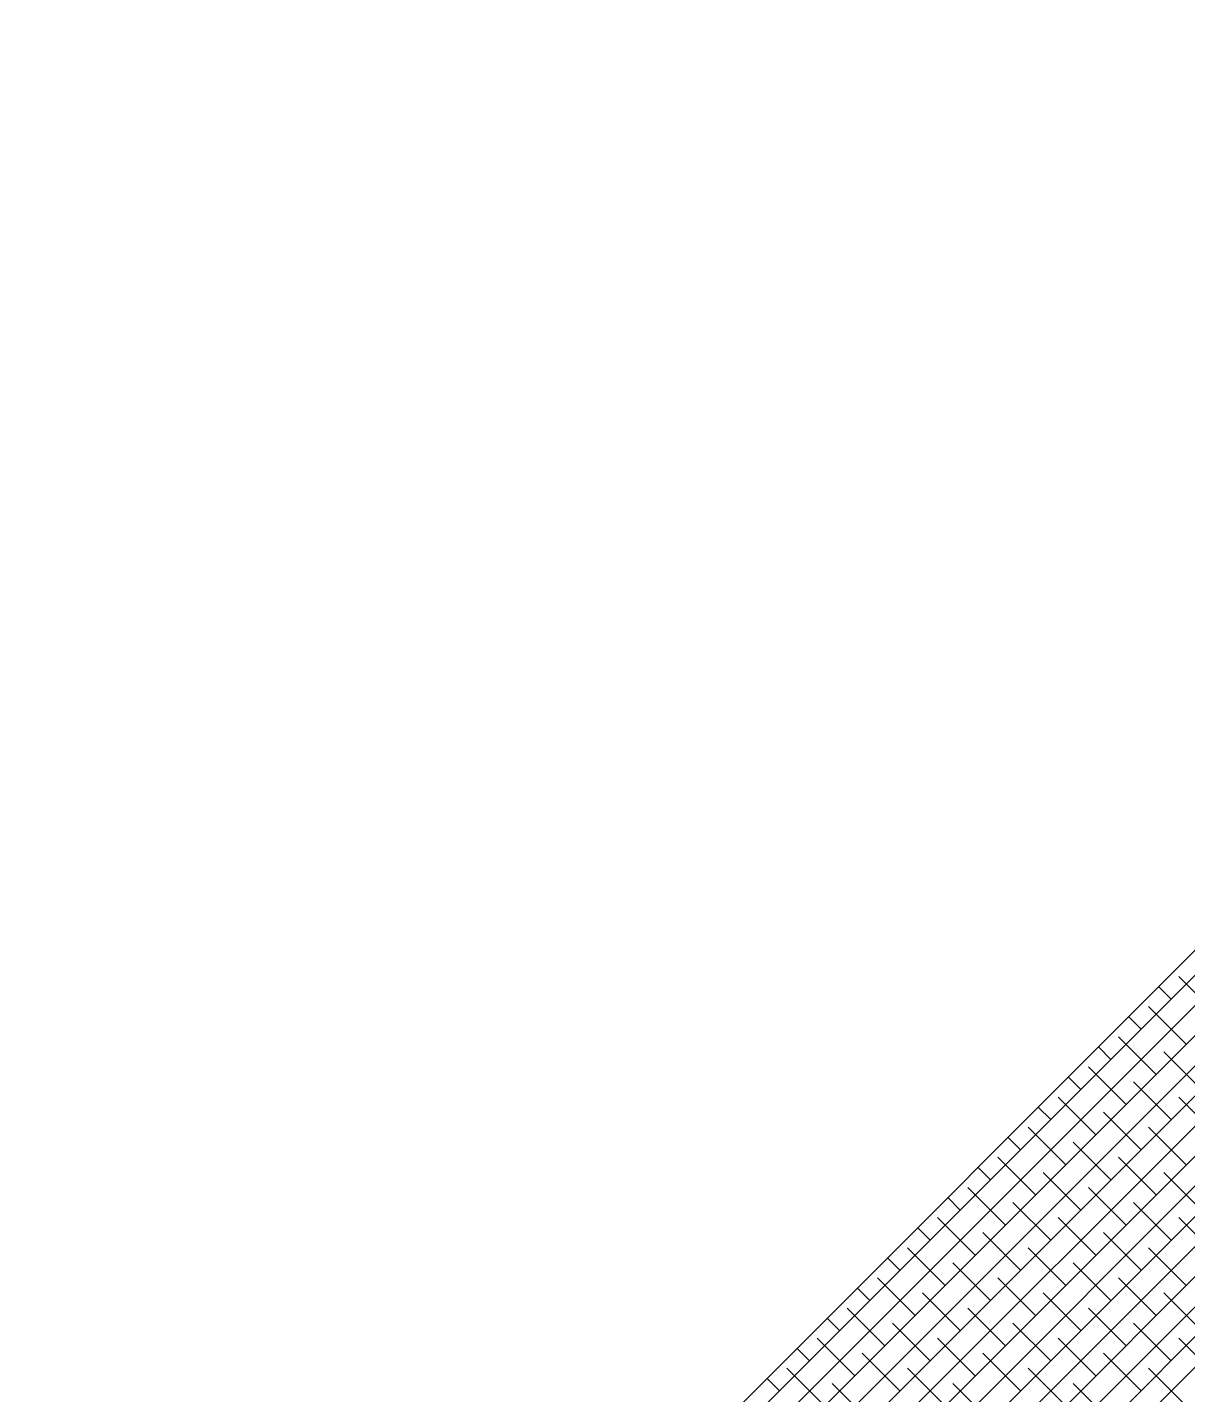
# Model space of a CAD drawing. Extents: x 34 to 831, y 17 to 546.
# Drawn here: x 139.352 to 140.033, y 55.664 to 56.465 of the extents above; entities that cross this region are included whole.
import ezdxf

# ---------------------------------------------------------------- set-up
doc = ezdxf.new("R2010")
doc.units = 0
doc.header["$LTSCALE"] = 8
doc.layers.get('0').update_dxf_attribs({"color": 2, "linetype": 'CONTINUOUS'})
doc.layers.add('OT', color=1, linetype='CONTINUOUS')

msp = doc.modelspace()

# ---------------------------------------------------------------- linework, layer by layer
for p, q in [((138.59316, 54.46542), (140.57864, 56.4509)), ((138.61084, 54.46542), (140.57864, 56.43322)), ((138.62852, 54.46542), (140.57864, 56.41554)), ((138.64619, 54.46542), (140.57864, 56.39786)), ((138.66387, 54.46542), (140.57864, 56.38019)), ((138.68155, 54.46542), (140.57864, 56.36251)), ((138.69923, 54.46542), (140.57864, 56.34483)), ((138.7169, 54.46542), (140.57864, 56.32715)), ((138.73458, 54.46542), (140.57864, 56.30948)), ((138.75226, 54.46542), (140.57864, 56.2918)), ((138.76994, 54.46542), (140.57864, 56.27412)), ((138.78762, 54.46542), (140.57864, 56.25644)), ((138.80529, 54.46542), (140.57864, 56.23877)), ((138.82297, 54.46542), (140.57864, 56.22109)), ((140.02327, 55.89553), (140.01601, 55.90279)), ((140.04978, 55.88669), (140.02769, 55.90879)), ((140.03211, 55.86901), (140.01001, 55.89111)), ((140.00559, 55.87785), (139.99833, 55.88512)), ((140.01443, 55.85134), (139.99233, 55.87343)), ((139.98791, 55.86017), (139.98065, 55.86744)), ((140.04095, 55.8425), (140.01885, 55.86459)), ((139.99675, 55.83366), (139.97465, 55.85576)), ((139.97023, 55.8425), (139.96297, 55.84976)), ((140.02327, 55.82482), (140.00117, 55.84692)), ((139.97907, 55.81598), (139.95698, 55.83808)), ((140.04978, 55.81598), (140.02769, 55.83808)), ((139.95256, 55.82482), (139.94529, 55.83208)), ((140.00559, 55.80714), (139.98349, 55.82924)), ((139.93488, 55.80714), (139.92762, 55.8144)), ((139.9614, 55.7983), (139.9393, 55.8204)), ((140.03211, 55.7983), (140.01001, 55.8204)), ((139.98791, 55.78946), (139.96582, 55.81156)), ((139.94372, 55.78063), (139.92162, 55.80272)), ((140.01443, 55.78063), (139.99233, 55.80272)), ((139.9172, 55.78946), (139.90994, 55.79673)), ((139.97023, 55.77179), (139.94814, 55.79388)), ((140.04095, 55.77179), (140.01885, 55.79388)), ((139.92604, 55.76295), (139.90394, 55.78504)), ((139.99675, 55.76295), (139.97465, 55.78504)), ((139.89952, 55.77179), (139.89226, 55.77905)), ((139.95256, 55.75411), (139.93046, 55.77621)), ((140.02327, 55.75411), (140.00117, 55.77621)), ((139.90836, 55.74527), (139.88627, 55.76737)), ((139.97907, 55.74527), (139.95698, 55.76737)), ((140.04978, 55.74527), (140.02769, 55.76737)), ((139.88185, 55.75411), (139.87458, 55.76137)), ((139.93488, 55.73643), (139.91278, 55.75853)), ((140.00559, 55.73643), (139.98349, 55.75853)), ((139.89069, 55.72759), (139.86859, 55.74969)), ((139.9614, 55.72759), (139.9393, 55.74969)), ((140.03211, 55.72759), (140.01001, 55.74969)), ((139.86417, 55.73643), (139.85691, 55.74369)), ((139.9172, 55.71875), (139.8951, 55.74085)), ((139.98791, 55.71875), (139.96582, 55.74085)), ((139.84649, 55.71875), (139.83923, 55.72602)), ((139.87301, 55.70991), (139.85091, 55.73201)), ((139.94372, 55.70991), (139.92162, 55.73201)), ((140.01443, 55.70991), (139.99233, 55.73201)), ((139.89952, 55.70108), (139.87743, 55.72317)), ((139.97023, 55.70108), (139.94814, 55.72317)), ((140.04095, 55.70108), (140.01885, 55.72317)), ((139.85533, 55.69224), (139.83323, 55.71433)), ((139.92604, 55.69224), (139.90394, 55.71433)), ((139.99675, 55.69224), (139.97465, 55.71433)), ((139.82881, 55.70108), (139.82155, 55.70834)), ((139.88185, 55.6834), (139.85975, 55.7055)), ((139.95256, 55.6834), (139.93046, 55.7055)), ((140.02327, 55.6834), (140.00117, 55.7055)), ((139.83765, 55.67456), (139.81556, 55.69666)), ((139.90836, 55.67456), (139.88627, 55.69666)), ((139.97907, 55.67456), (139.95698, 55.69666)), ((140.04978, 55.67456), (140.02769, 55.69666)), ((139.81114, 55.6834), (139.80387, 55.69066)), ((139.86417, 55.66572), (139.84207, 55.68782)), ((139.93488, 55.66572), (139.91278, 55.68782)), ((140.00559, 55.66572), (139.98349, 55.68782)), ((139.81997, 55.65688), (139.79788, 55.67898)), ((139.89069, 55.65688), (139.86859, 55.67898)), ((139.9614, 55.65688), (139.9393, 55.67898)), ((140.03211, 55.65688), (140.01001, 55.67898)), ((139.79346, 55.66572), (139.7862, 55.67298)), ((139.84649, 55.64804), (139.82439, 55.67014)), ((139.9172, 55.64804), (139.8951, 55.67014)), ((139.98791, 55.64804), (139.96582, 55.67014))]:
    msp.add_line(p, q)
at = {"layer": 'OT'}
msp.add_line((140.57864, 56.46542), (138.57864, 54.46542), dxfattribs=at)

doc.saveas('drawing.dxf')
